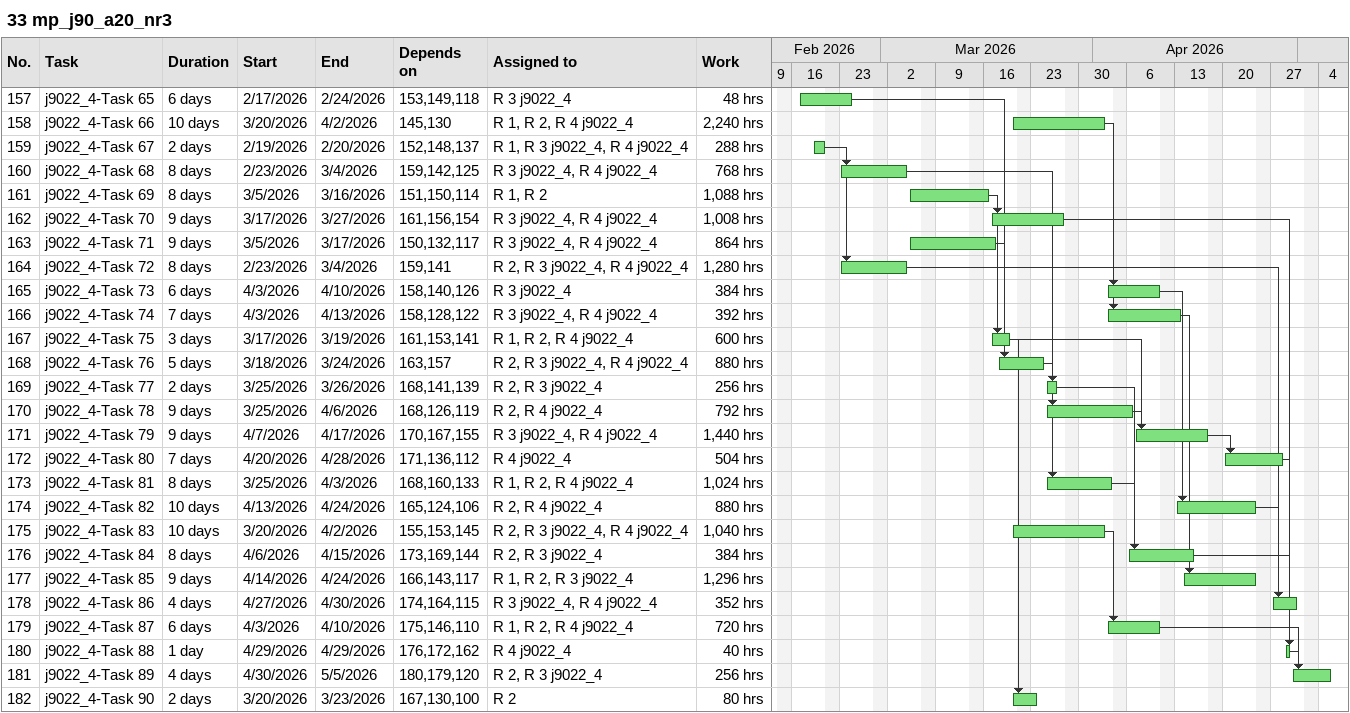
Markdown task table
33 mp_j90_a20_nr3

| ID | Task | Duration | Start | Finish | Predecessors | Resources | Work (h) |
|---|---|---|---|---|---|---|---|
| 157 | j9022_4-Task 65 | 6d | 2026-02-17 | 2026-02-24 | 153, 149, 118 | R 3 j9022_4 | 48 |
| 158 | j9022_4-Task 66 | 10d | 2026-03-20 | 2026-04-02 | 145, 130 | R 1, R 2, R 4 j9022_4 | 2240 |
| 159 | j9022_4-Task 67 | 2d | 2026-02-19 | 2026-02-20 | 152, 148, 137 | R 1, R 3 j9022_4, R 4 j9022_4 | 288 |
| 160 | j9022_4-Task 68 | 8d | 2026-02-23 | 2026-03-04 | 159, 142, 125 | R 3 j9022_4, R 4 j9022_4 | 768 |
| 161 | j9022_4-Task 69 | 8d | 2026-03-05 | 2026-03-16 | 151, 150, 114 | R 1, R 2 | 1088 |
| 162 | j9022_4-Task 70 | 9d | 2026-03-17 | 2026-03-27 | 161, 156, 154 | R 3 j9022_4, R 4 j9022_4 | 1008 |
| 163 | j9022_4-Task 71 | 9d | 2026-03-05 | 2026-03-17 | 150, 132, 117 | R 3 j9022_4, R 4 j9022_4 | 864 |
| 164 | j9022_4-Task 72 | 8d | 2026-02-23 | 2026-03-04 | 159, 141 | R 2, R 3 j9022_4, R 4 j9022_4 | 1280 |
| 165 | j9022_4-Task 73 | 6d | 2026-04-03 | 2026-04-10 | 158, 140, 126 | R 3 j9022_4 | 384 |
| 166 | j9022_4-Task 74 | 7d | 2026-04-03 | 2026-04-13 | 158, 128, 122 | R 3 j9022_4, R 4 j9022_4 | 392 |
| 167 | j9022_4-Task 75 | 3d | 2026-03-17 | 2026-03-19 | 161, 153, 141 | R 1, R 2, R 4 j9022_4 | 600 |
| 168 | j9022_4-Task 76 | 5d | 2026-03-18 | 2026-03-24 | 163, 157 | R 2, R 3 j9022_4, R 4 j9022_4 | 880 |
| 169 | j9022_4-Task 77 | 2d | 2026-03-25 | 2026-03-26 | 168, 141, 139 | R 2, R 3 j9022_4 | 256 |
| 170 | j9022_4-Task 78 | 9d | 2026-03-25 | 2026-04-06 | 168, 126, 119 | R 2, R 4 j9022_4 | 792 |
| 171 | j9022_4-Task 79 | 9d | 2026-04-07 | 2026-04-17 | 170, 167, 155 | R 3 j9022_4, R 4 j9022_4 | 1440 |
| 172 | j9022_4-Task 80 | 7d | 2026-04-20 | 2026-04-28 | 171, 136, 112 | R 4 j9022_4 | 504 |
| 173 | j9022_4-Task 81 | 8d | 2026-03-25 | 2026-04-03 | 168, 160, 133 | R 1, R 2, R 4 j9022_4 | 1024 |
| 174 | j9022_4-Task 82 | 10d | 2026-04-13 | 2026-04-24 | 165, 124, 106 | R 2, R 4 j9022_4 | 880 |
| 175 | j9022_4-Task 83 | 10d | 2026-03-20 | 2026-04-02 | 155, 153, 145 | R 2, R 3 j9022_4, R 4 j9022_4 | 1040 |
| 176 | j9022_4-Task 84 | 8d | 2026-04-06 | 2026-04-15 | 173, 169, 144 | R 2, R 3 j9022_4 | 384 |
| 177 | j9022_4-Task 85 | 9d | 2026-04-14 | 2026-04-24 | 166, 143, 117 | R 1, R 2, R 3 j9022_4 | 1296 |
| 178 | j9022_4-Task 86 | 4d | 2026-04-27 | 2026-04-30 | 174, 164, 115 | R 3 j9022_4, R 4 j9022_4 | 352 |
| 179 | j9022_4-Task 87 | 6d | 2026-04-03 | 2026-04-10 | 175, 146, 110 | R 1, R 2, R 4 j9022_4 | 720 |
| 180 | j9022_4-Task 88 | 1d | 2026-04-29 | 2026-04-29 | 176, 172, 162 | R 4 j9022_4 | 40 |
| 181 | j9022_4-Task 89 | 4d | 2026-04-30 | 2026-05-05 | 180, 179, 120 | R 2, R 3 j9022_4 | 256 |
| 182 | j9022_4-Task 90 | 2d | 2026-03-20 | 2026-03-23 | 167, 130, 100 | R 2 | 80 |
